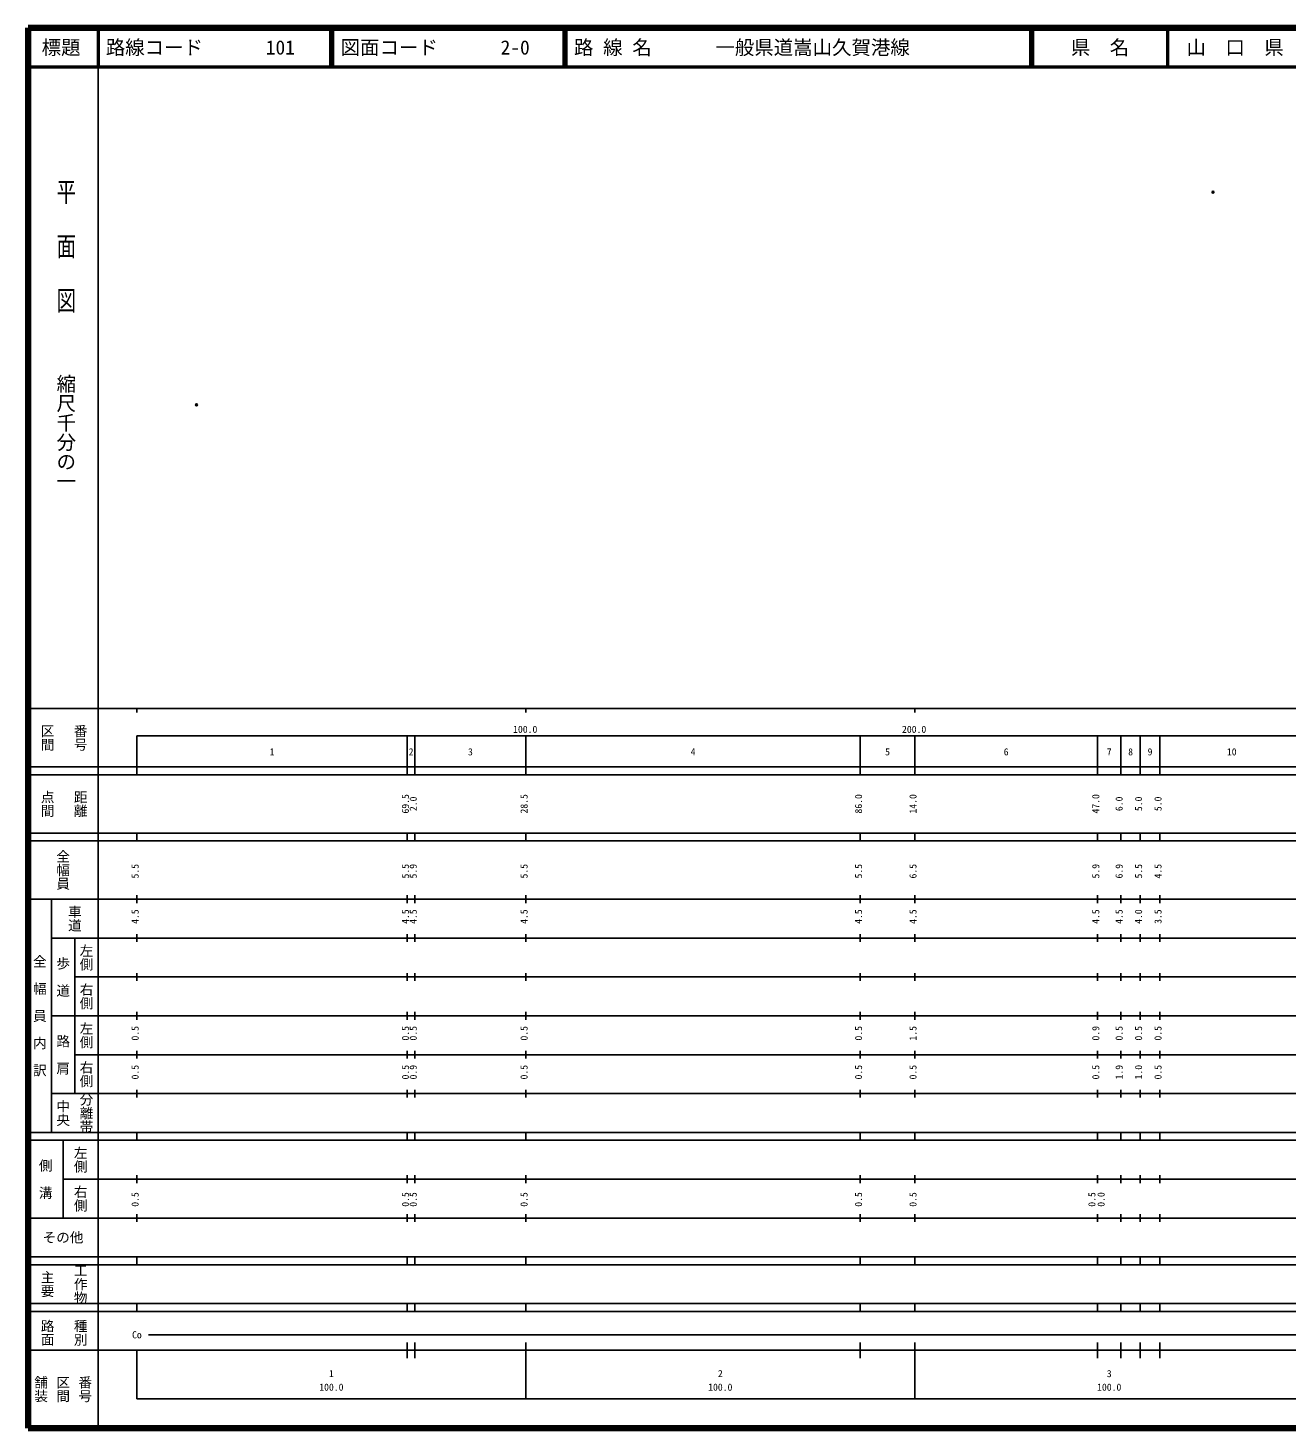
# Model space of a CAD drawing. Units: millimetres on the paper. Extents: x 40 to 680, y 20 to 380.
# Drawn here: x 40 to 363.7, y 20 to 380 of the extents above; entities that cross this region are included whole.
import ezdxf
from ezdxf.enums import TextEntityAlignment as Align

# ---------------------------------------------------------------- set-up
doc = ezdxf.new("R2010")
doc.units = ezdxf.units.MM
doc.header["$PDMODE"] = 32
doc.header["$PDSIZE"] = 0.5
doc.layers.add('M-OTRS', color=6, linetype='Continuous')
doc.layers.add('M-TTL-TXT', color=7, linetype='Continuous')
for name, color, linetype, lineweight in [('M-TTL', 2, 'Continuous', 140), ('M-TTL-BAND', 7, 'Continuous', 25), ('M-TTL-LINE', 7, 'Continuous', 50)]:
    doc.layers.add(name, color=color, linetype=linetype, lineweight=lineweight)
doc.styles.add('@ＭＳ ゴシック', font='')
doc.styles.add('ＭＳ ゴシック', font='')
doc.styles.get('@ＭＳ ゴシック').set_extended_font_data('@MS Gothic')
doc.styles.get('ＭＳ ゴシック').set_extended_font_data('MS Gothic')

msp = doc.modelspace()

# ---------------------------------------------------------------- linework, layer by layer
at = {"layer": 'M-OTRS'}
for p in [(344.681, 337.774), (83.334, 283.098)]:
    msp.add_point(p, dxfattribs=at)
at = {"layer": 'M-TTL'}
for p, q in [((40, 380), (40, 20)), ((680, 380), (40, 380)), ((40, 20), (680, 20))]:
    msp.add_line(p, q, dxfattribs=at)
at = {"layer": 'M-TTL-BAND'}
for p, q in [((58, 370), (58, 20)), ((40, 205), (579, 205)), ((68, 205), (68, 204)), ((168, 205), (168, 204)), ((268, 205), (268, 204)), ((68, 198), (579, 198)), ((68, 198), (68, 188)), ((137.5, 188), (137.5, 198)), ((139.5, 188), (139.5, 198)), ((168, 188), (168, 198)), ((254, 188), (254, 198)), ((268, 188), (268, 198)), ((315, 188), (315, 198)), ((321, 188), (321, 198)), ((326, 188), (326, 198)), ((331, 188), (331, 198)), ((40, 190), (579, 190)), ((40, 188), (579, 188)), ((40, 173), (579, 173)), ((68, 171), (68, 173)), ((137.5, 171), (137.5, 173)), ((139.5, 171), (139.5, 173)), ((168, 171), (168, 173)), ((254, 171), (254, 173)), ((268, 171), (268, 173)), ((315, 171), (315, 173)), ((321, 171), (321, 173)), ((326, 171), (326, 173)), ((331, 171), (331, 173)), ((40, 171), (579, 171)), ((40, 156), (579, 156)), ((46, 96), (46, 156)), ((68, 155), (68, 157)), ((137.5, 155), (137.5, 157)), ((139.5, 155), (139.5, 157)), ((168, 155), (168, 157)), ((254, 155), (254, 157)), ((268, 155), (268, 157)), ((315, 155), (315, 157)), ((321, 155), (321, 157)), ((326, 155), (326, 157)), ((331, 155), (331, 157)), ((46, 146), (579, 146)), ((52, 146), (52, 106)), ((68, 145), (68, 147)), ((137.5, 145), (137.5, 147)), ((139.5, 145), (139.5, 147)), ((168, 145), (168, 147)), ((254, 145), (254, 147)), ((268, 145), (268, 147)), ((315, 145), (315, 147)), ((321, 145), (321, 147)), ((326, 145), (326, 147)), ((331, 145), (331, 147)), ((68, 135), (68, 137)), ((137.5, 135), (137.5, 137)), ((139.5, 135), (139.5, 137)), ((168, 135), (168, 137)), ((254, 135), (254, 137)), ((268, 135), (268, 137)), ((315, 135), (315, 137)), ((321, 135), (321, 137)), ((326, 135), (326, 137)), ((331, 135), (331, 137)), ((52, 136), (579, 136)), ((46, 126), (579, 126)), ((68, 125), (68, 127)), ((137.5, 125), (137.5, 127)), ((139.5, 125), (139.5, 127)), ((168, 125), (168, 127)), ((254, 125), (254, 127)), ((268, 125), (268, 127)), ((315, 125), (315, 127)), ((321, 125), (321, 127)), ((326, 125), (326, 127)), ((331, 125), (331, 127)), ((52, 116), (579, 116)), ((68, 115), (68, 117)), ((137.5, 115), (137.5, 117)), ((139.5, 115), (139.5, 117)), ((168, 115), (168, 117)), ((254, 115), (254, 117)), ((268, 115), (268, 117)), ((315, 115), (315, 117)), ((321, 115), (321, 117)), ((326, 115), (326, 117)), ((331, 115), (331, 117)), ((46, 106), (579, 106)), ((68, 105), (68, 107)), ((137.5, 105), (137.5, 107)), ((139.5, 105), (139.5, 107)), ((168, 105), (168, 107)), ((254, 105), (254, 107)), ((268, 105), (268, 107)), ((315, 105), (315, 107)), ((321, 105), (321, 107)), ((326, 105), (326, 107)), ((331, 105), (331, 107)), ((40, 96), (579, 96)), ((40, 94), (579, 94)), ((49, 94), (49, 74)), ((68, 94), (68, 96)), ((137.5, 94), (137.5, 96)), ((139.5, 94), (139.5, 96)), ((168, 94), (168, 96)), ((254, 94), (254, 96)), ((268, 94), (268, 96)), ((315, 94), (315, 96)), ((321, 94), (321, 96)), ((326, 94), (326, 96)), ((331, 94), (331, 96)), ((49, 84), (579, 84)), ((68, 83), (68, 85)), ((137.5, 83), (137.5, 85)), ((139.5, 83), (139.5, 85)), ((168, 83), (168, 85)), ((254, 83), (254, 85)), ((268, 83), (268, 85)), ((315, 83), (315, 85)), ((321, 83), (321, 85)), ((326, 83), (326, 85)), ((331, 83), (331, 85)), ((40, 74), (579, 74)), ((68, 73), (68, 75)), ((137.5, 73), (137.5, 75)), ((139.5, 73), (139.5, 75)), ((168, 73), (168, 75)), ((254, 73), (254, 75)), ((268, 73), (268, 75)), ((315, 73), (315, 75)), ((321, 73), (321, 75)), ((326, 73), (326, 75)), ((331, 73), (331, 75)), ((40, 64), (579, 64)), ((40, 62), (579, 62)), ((68, 62), (68, 64)), ((137.5, 62), (137.5, 64)), ((139.5, 62), (139.5, 64)), ((168, 62), (168, 64)), ((254, 62), (254, 64)), ((268, 62), (268, 64)), ((315, 62), (315, 64)), ((321, 62), (321, 64)), ((326, 62), (326, 64)), ((331, 62), (331, 64)), ((40, 52), (579, 52)), ((68, 50), (68, 52)), ((137.5, 50), (137.5, 52)), ((139.5, 50), (139.5, 52)), ((168, 50), (168, 52)), ((254, 50), (254, 52)), ((268, 50), (268, 52)), ((315, 50), (315, 52)), ((321, 50), (321, 52)), ((326, 50), (326, 52)), ((331, 50), (331, 52)), ((40, 50), (579, 50)), ((71, 44), (565, 44)), ((40, 40), (579, 40)), ((68, 40), (68, 27.5)), ((137.5, 38), (137.5, 42)), ((139.5, 38), (139.5, 42)), ((168, 27.5), (168, 42)), ((254, 38), (254, 42)), ((268, 27.5), (268, 42)), ((315, 38), (315, 42)), ((321, 38), (321, 42)), ((326, 38), (326, 42)), ((331, 38), (331, 42)), ((68, 27.5), (579, 27.5))]:
    msp.add_line(p, q, dxfattribs=at)
at = {"layer": 'M-TTL-LINE'}
for p, q in [((58, 380), (58, 370)), ((117.75, 380), (117.75, 370)), ((118.25, 380), (118.25, 370)), ((177.75, 380), (177.75, 370)), ((178.25, 380), (178.25, 370)), ((297.75, 380), (297.75, 370)), ((298.25, 380), (298.25, 370)), ((333, 380), (333, 370)), ((40, 370), (680, 370))]:
    msp.add_line(p, q, dxfattribs=at)

# ---------------------------------------------------------------- texts
at = {"layer": 'M-TTL-BAND', "style": '@ＭＳ ゴシック', "width": 1.4}
msp.add_text('平  面  図', height=3.666, rotation=270, dxfattribs=at).set_placement((49.777, 306.475), align=Align.MIDDLE_RIGHT)
at = {"layer": 'M-TTL-BAND', "style": '@ＭＳ ゴシック'}
msp.add_text('縮尺千分の一', height=3.666, rotation=270, dxfattribs=at).set_placement((49.777, 261.03), align=Align.MIDDLE_RIGHT)
for s, p in [('区間', (45, 197.5)), ('番号', (53.5, 197.5)), ('点間', (45, 180.5)), ('距離', (53.5, 180.5)), ('全幅員', (49, 163.5)), ('車道', (52, 151)), ('左側', (55, 141)), ('全\u3000幅\u3000員\u3000内\u3000訳', (43, 126)), ('歩\u3000道', (49, 136)), ('右側', (55, 131)), ('左側', (55, 121)), ('路\u3000肩', (49, 116)), ('右側', (55, 111)), ('分離帯', (55, 101)), ('中央', (49, 101)), ('左側', (53.5, 89)), ('側\u3000溝', (44.5, 84)), ('右側', (53.5, 79)), ('工作物', (53.5, 57)), ('主要', (45, 57)), ('路面', (45, 44.5)), ('種別', (53.5, 44.5)), ('舗装', (43.333, 30)), ('区間', (49, 30)), ('番号', (54.667, 30))]:
    msp.add_text(s, height=2.566, rotation=270, dxfattribs=at).set_placement(p, align=Align.MIDDLE_CENTER)
at = {"layer": 'M-TTL-BAND', "style": 'ＭＳ ゴシック'}
for s, p in [('100.0', (167.844, 198.195)), ('200.0', (267.844, 198.195)), ('1', (102.75, 192.405)), ('2', (138.5, 192.405)), ('3', (153.75, 192.405)), ('4', (211, 192.405)), ('5', (261, 192.405)), ('6', (291.5, 192.405)), ('7', (318, 192.405)), ('8', (323.5, 192.405)), ('9', (328.5, 192.405)), ('10', (349.5, 192.405)), ('Co', (68, 42.5)), ('1', (118, 32.523)), ('2', (218, 32.523)), ('3', (318, 32.523)), ('100.0', (118, 29.033)), ('100.0', (218, 29.033)), ('100.0', (318, 29.033))]:
    msp.add_text(s, height=1.833, dxfattribs=at).set_placement(p, align=Align.BOTTOM_CENTER)
for s, p in [('69.5', (138.5, 180.5)), ('2.0', (140.5, 180.5)), ('28.5', (169, 180.5)), ('86.0', (255, 180.5)), ('14.0', (269, 180.5)), ('47.0', (316, 180.5)), ('6.0', (322, 180.5)), ('5.0', (327, 180.5)), ('5.0', (332, 180.5)), ('5.5', (69, 163.174)), ('5.5', (138.5, 163.174)), ('5.9', (140.5, 163.174)), ('5.5', (169, 163.174)), ('5.5', (255, 163.174)), ('6.5', (269, 163.174)), ('5.9', (316, 163.174)), ('6.9', (322, 163.174)), ('5.5', (327, 163.174)), ('4.5', (332, 163.174)), ('4.5', (69, 151.5)), ('4.5', (138.5, 151.5)), ('4.5', (140.5, 151.5)), ('4.5', (169, 151.5)), ('4.5', (255, 151.5)), ('4.5', (269, 151.5)), ('4.5', (316, 151.5)), ('4.5', (322, 151.5)), ('4.0', (327, 151.5)), ('3.5', (332, 151.5)), ('0.5', (69, 121.5)), ('0.5', (138.5, 121.5)), ('0.5', (140.5, 121.5)), ('0.5', (169, 121.5)), ('0.5', (255, 121.5)), ('1.5', (269, 121.5)), ('0.9', (316, 121.5)), ('0.5', (322, 121.5)), ('0.5', (327, 121.5)), ('0.5', (332, 121.5)), ('0.5', (69, 111.5)), ('0.5', (138.5, 111.5)), ('0.9', (140.5, 111.5)), ('0.5', (169, 111.5)), ('0.5', (255, 111.5)), ('0.5', (269, 111.5)), ('0.5', (316, 111.5)), ('1.9', (322, 111.5)), ('1.0', (327, 111.5)), ('0.5', (332, 111.5)), ('0.5', (69, 78.764)), ('0.5', (138.5, 78.764)), ('0.5', (140.5, 78.764)), ('0.5', (169, 78.764)), ('0.5', (255, 78.764)), ('0.5', (269, 78.764)), ('0.5', (315, 78.764)), ('0.0', (317.37, 78.764))]:
    msp.add_text(s, height=1.833, rotation=90, dxfattribs=at).set_placement(p, align=Align.BOTTOM_CENTER)
msp.add_text('その他', height=2.566, dxfattribs=at).set_placement((49, 69), align=Align.MIDDLE_CENTER)
at = {"layer": 'M-TTL-TXT', "style": 'ＭＳ ゴシック'}
for s, p in [('標題', (48.5, 375)), ('県\u3000名', (315.625, 375)), ('山\u3000口\u3000県', (350.375, 375))]:
    msp.add_text(s, height=3.666, dxfattribs=at).set_placement(p, align=Align.MIDDLE_CENTER)
for s, p in [('路線コード', (60, 375)), ('101', (101.142, 375)), ('図面コード', (120.38, 375)), ('2-0', (161.521, 375)), ('路 線 名', (180.38, 375)), ('一般県道嵩山久賀港線', (216.734, 375))]:
    msp.add_text(s, height=3.666, dxfattribs=at).set_placement(p, align=Align.MIDDLE_LEFT)

doc.saveas('drawing.dxf')
